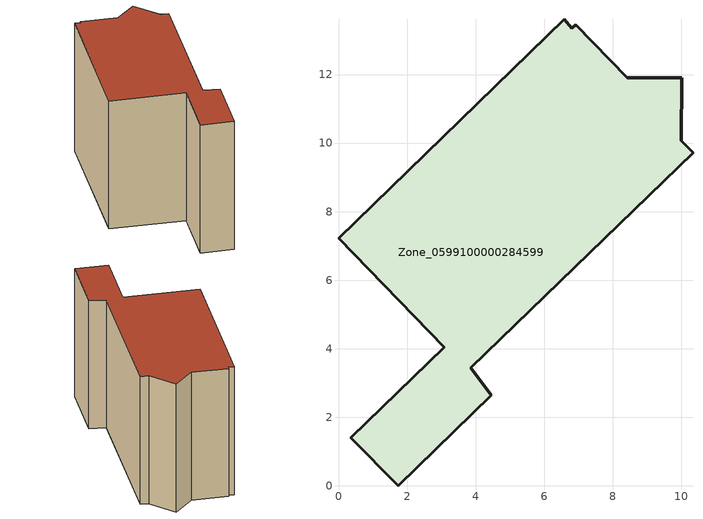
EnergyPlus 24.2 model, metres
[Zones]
Zone_0599100000284599
 floor ground (C_G): 0,7.22 6.58,13.62 6.81,13.35 6.92,13.45 8.42,11.91 10.01,11.9 10,10.07 10.34,9.72 3.86,3.44 4.46,2.64 1.74,0 0.36,1.41 3.09,4.05 z0
 wall outside (C_F): 10,10.07 10.01,11.9 8.42,11.91 6.92,13.45 6.81,13.35 6.58,13.62 0,7.22 3.09,4.05 0.36,1.41 1.74,0 4.46,2.64 3.86,3.44 10.34,9.72 10,10.07 z0:8.22
 roof outside (C_R): 6.58,13.62 0,7.22 3.09,4.05 0.36,1.41 1.74,0 4.46,2.64 3.86,3.44 10.34,9.72 10,10.07 10.01,11.9 8.42,11.91 6.92,13.45 6.81,13.35 z8.22
[BUILDING]
Pand.0599100000284599: North Axis=0; Terrain=City; Loads Convergence Tolerance Value=0.04; Temperature Convergence Tolerance Value=0.4; Solar Distribution=FullExterior; Maximum Number of Warmup Days=25; Minimum Number of Warmup Days=1
[Site:Location]
Rotterdam.The.Hague.AP_ZH_NLD Design_Conditions: Latitude=51.96; Longitude=4.45; Time Zone=1; Elevation=-4.5
[SITE:GROUNDTEMPERATURE:BUILDINGSURFACE]
18, 18, 18, 18, 18, 18, 18, 18, 18, 18, 18, 18
[MATERIAL] Thermal Absorptance=0.9; Solar Absorptance=0.7; Visible Absorptance=0.7
Name | Roughness | Thickness | Conductivity | Density | Specific Heat
G.TI.1975-1991 | MediumSmooth | 0.15 | 0.288461 | 540 | 1210
F.TI.1975-1991 | Rough | 0.3 | 0.230769 | 1920 | 840
R.TI.1975-1991 | MediumRough | 0.2 | 0.153846 | 1500 | 1000
[CONSTRUCTION]
C_G: G.TI.1975-1991
C_F: F.TI.1975-1991
C_R: R.TI.1975-1991
[ZONE]
Zone_0599100000284599: Type=1; Multiplier=1; Ceiling Height=Autocalculate; Volume=Autocalculate; Floor Area=autocalculate; Part of Total Floor Area=Yes
[ZONEINFILTRATION:DESIGNFLOWRATE]
Infil_Zone_0599100000284599: Zone or ZoneList or Space or SpaceList=Zone_0599100000284599; Schedule=AlwaysOn; Design Flow Rate Calculation Method=Flow/Area; Flow Rate per Floor Area=0.003; Constant Term Coefficient=1; Temperature Term Coefficient=0; Velocity Term Coefficient=0; Velocity Squared Term Coefficient=0
[HVACTEMPLATE:ZONE:IDEALLOADSAIRSYSTEM]
Zone_0599100000284599: Maximum Heating Supply Air Temperature=50; Minimum Cooling Supply Air Temperature=13; Maximum Heating Supply Air Humidity Ratio=0.0156; Minimum Cooling Supply Air Humidity Ratio=0.0077; Heating Limit=NoLimit; Cooling Limit=NoLimit; Dehumidification Control Type=ConstantSensibleHeatRatio; Cooling Sensible Heat Ratio=0.7; Dehumidification Setpoint=60; Humidification Control Type=None; Humidification Setpoint=30; Outdoor Air Method=None; Outdoor Air Flow Rate per Person=0.00944; Outdoor Air Flow Rate per Zone Floor Area=0; Outdoor Air Flow Rate per Zone=0; Demand Controlled Ventilation Type=None; Outdoor Air Economizer Type=NoEconomizer; Heat Recovery Type=None; Sensible Heat Recovery Effectiveness=0.7; Latent Heat Recovery Effectiveness=0.65
[ZONECONTROL:THERMOSTAT]
ThermostatControl_Zone_0599100000284599: Zone or ZoneList=Zone_0599100000284599; Control Type Schedule=DualSetpointControlType; Control 1=Thermostat_Zone_0599100000284599; Temperature Difference Between Cutout And Setpoint=0
[THERMOSTATSETPOINT:DUALSETPOINT]
Thermostat_Zone_0599100000284599: Heating Setpoint Temperature Schedule=HeatingSetpoint_Zone_0599100000284599; Cooling Setpoint Temperature Schedule=CoolingSetpoint_Zone_0599100000284599
[SCHEDULE:COMPACT]
HeatingSetpoint_Zone_0599100000284599: Through: 12/31, For: AllDays, Until: 24:00, 21
CoolingSetpoint_Zone_0599100000284599: Through: 12/31, For: AllDays, Until: 24:00, 24
DualSetpointControlType: Through: 12/31, For: AllDays, Until: 24:00, 4
AlwaysOn: Through: 12/31, For: AllDays, Until: 24:00, 1
